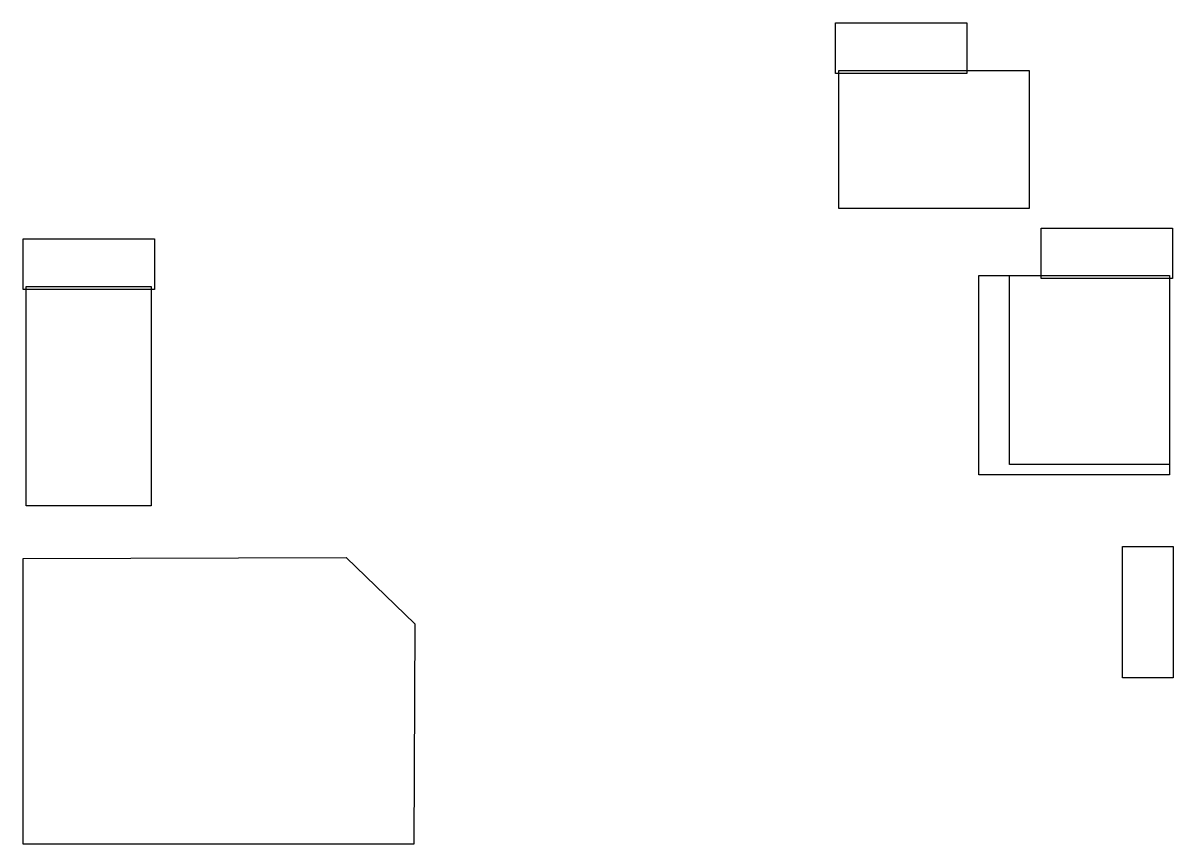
# Model space of a CAD drawing. Extents: x 0 to 70, y 0 to 50.
import ezdxf

# ---------------------------------------------------------------- set-up
doc = ezdxf.new("R2010")
doc.units = 0

msp = doc.modelspace()

# ---------------------------------------------------------------- linework, layer by layer
at = {"layer": 'cut outs', "color": 7}
for points in [[(49.450333, 50), (57.450333, 50), (57.450333, 46.918277), (49.450333, 46.918277), (49.450333, 50)], [(61.978741, 37.513392), (69.978741, 37.513392), (69.978741, 34.431669), (61.978741, 34.431669), (61.978741, 37.513392)], [(66.918274, 10.115623), (66.918274, 18.115623), (69.999997, 18.115623), (69.999997, 10.115623), (66.918274, 10.115623)]]:
    msp.add_lwpolyline(points, dxfattribs=at)
at = {"layer": 'cut outs', "color": 255}
for points in [[(49.650333, 47.114507), (61.250001, 47.114507), (61.250001, 38.704545), (49.650333, 38.704545), (49.650333, 47.114507)], [(58.179073, 34.631999), (69.778741, 34.631999), (69.778741, 22.4834), (58.179073, 22.4834), (58.179073, 34.631999)], [(0.200001, 33.960287), (7.799999, 33.960287), (7.799999, 20.600577), (0.200001, 20.600577), (0.200001, 33.960287)]]:
    msp.add_lwpolyline(points, close=True, dxfattribs=at)
at = {"layer": 'cut outs', "color": 7}
for points in [[(0, 36.84578), (8, 36.84578), (8, 33.764057), (0, 33.764057), (0, 36.84578)], [(0, 17.386364), (19.678341, 17.442609), (23.85354, 13.403382), (23.79729, 0), (0, 0.000005), (0, 17.386364)]]:
    msp.add_lwpolyline(points, close=True, dxfattribs=at)
at = {"layer": 'originals', "color": 7}
for points in [[(61.978741, 37.513392), (69.978741, 37.513392), (69.978741, 34.431669), (61.978741, 34.431669), (61.978741, 37.513392)], [(66.918274, 10.115623), (66.918274, 18.115623), (69.999997, 18.115623), (69.999997, 10.115623), (66.918274, 10.115623)]]:
    msp.add_lwpolyline(points, dxfattribs=at)
for points in [[(0, 36.84578), (8, 36.84578), (8, 33.764057), (0, 33.764057), (0, 36.84578)], [(0, 17.386364), (19.678341, 17.442609), (23.85354, 13.403382), (23.79729, 0), (0, 0.000005), (0, 17.386364)]]:
    msp.add_lwpolyline(points, close=True, dxfattribs=at)
at = {"layer": 'originals', "color": 255}
for points in [[(60.045742, 34.631999), (69.778743, 34.631999), (69.778743, 23.115623), (60.045742, 23.115623), (60.045742, 34.631999)], [(0.200001, 33.960287), (7.799999, 33.960287), (7.799999, 20.600577), (0.200001, 20.600577), (0.200001, 33.960287)]]:
    msp.add_lwpolyline(points, dxfattribs=at)

doc.saveas('drawing.dxf')
